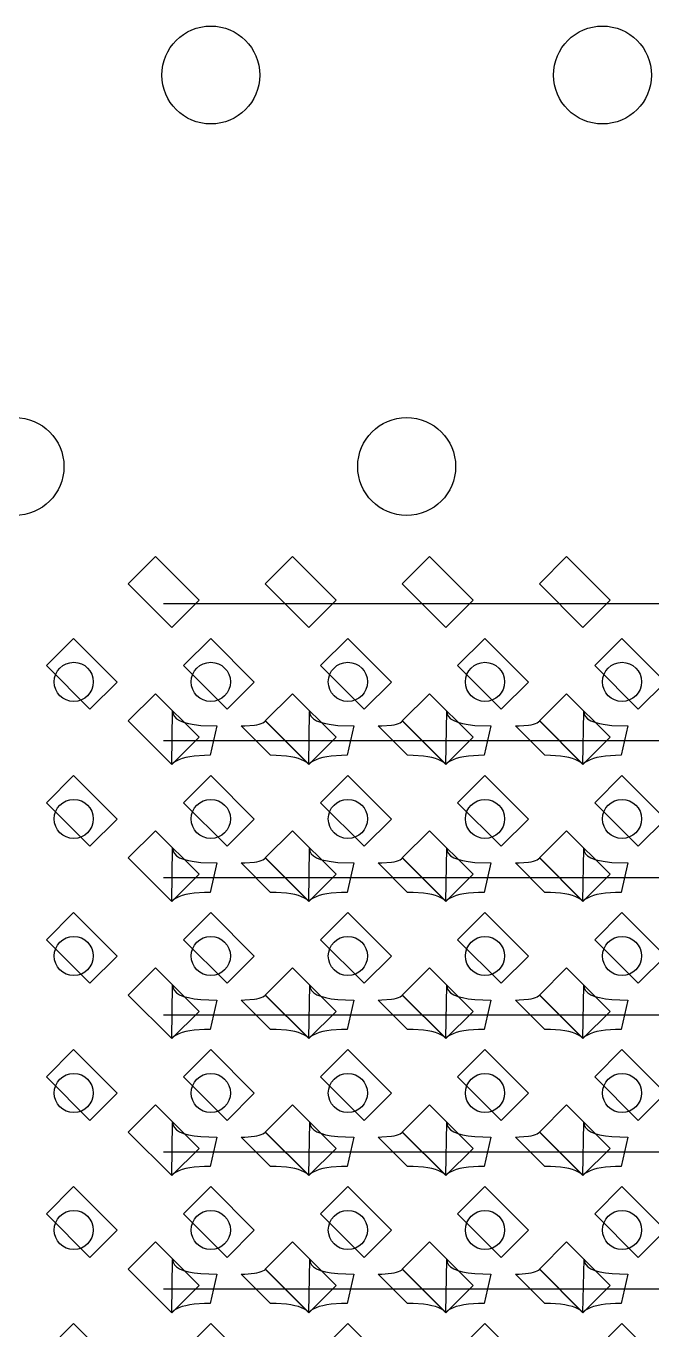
# Model space of a CAD drawing. Header units: inches. Extents: x 0.07 to 4.39, y 0.05 to 2.95.
# Drawn here: x 0.806 to 1.125, y 2.159 to 2.825 of the extents above; entities that cross this region are included whole.
import ezdxf

# ---------------------------------------------------------------- set-up
doc = ezdxf.new("R2010")
doc.units = ezdxf.units.IN
doc.header["$MEASUREMENT"] = 0
doc.layers.add('Top Layer', color=1, linetype='Continuous')

# ---------------------------------------------------------------- blocks, each defined once
blk = doc.blocks.new('0805_P_______________43')
at = {"layer": 'Top Layer'}
for p, q in [((-0.03937, 0.01575), (-0.01969, 0.01575)), ((-0.03937, -0.01575), (-0.03937, 0.01575)), ((-0.01969, 0.01575), (-0.01969, -0.01575)), ((0.01969, 0.01575), (0.03937, 0.01575)), ((0.01969, -0.01575), (0.01969, 0.01575)), ((0.03937, 0.01575), (0.03937, -0.01575)), ((-0.01969, -0.01575), (-0.03937, -0.01575)), ((0.03937, -0.01575), (0.01969, -0.01575))]:
    blk.add_line(p, q, dxfattribs=at)
blk = doc.blocks.new('0805_P_______________44')
at = {"layer": 'Top Layer'}
for p, q in [((-0.03937, 0.01575), (-0.01969, 0.01575)), ((-0.03937, -0.01575), (-0.03937, 0.01575)), ((-0.01969, 0.01575), (-0.01969, -0.01575)), ((0.01969, 0.01575), (0.03937, 0.01575)), ((0.01969, -0.01575), (0.01969, 0.01575)), ((0.03937, 0.01575), (0.03937, -0.01575)), ((-0.01969, -0.01575), (-0.03937, -0.01575)), ((0.03937, -0.01575), (0.01969, -0.01575))]:
    blk.add_line(p, q, dxfattribs=at)
blk = doc.blocks.new('0805_P_______________45')
at = {"layer": 'Top Layer'}
for p, q in [((-0.03937, 0.01575), (-0.01969, 0.01575)), ((-0.03937, -0.01575), (-0.03937, 0.01575)), ((-0.01969, 0.01575), (-0.01969, -0.01575)), ((0.01969, 0.01575), (0.03937, 0.01575)), ((0.01969, -0.01575), (0.01969, 0.01575)), ((0.03937, 0.01575), (0.03937, -0.01575)), ((-0.01969, -0.01575), (-0.03937, -0.01575)), ((0.03937, -0.01575), (0.01969, -0.01575))]:
    blk.add_line(p, q, dxfattribs=at)
blk = doc.blocks.new('0805_P_______________46')
at = {"layer": 'Top Layer'}
for p, q in [((-0.03937, 0.01575), (-0.01969, 0.01575)), ((-0.03937, -0.01575), (-0.03937, 0.01575)), ((-0.01969, 0.01575), (-0.01969, -0.01575)), ((0.01969, 0.01575), (0.03937, 0.01575)), ((0.01969, -0.01575), (0.01969, 0.01575)), ((0.03937, 0.01575), (0.03937, -0.01575)), ((-0.01969, -0.01575), (-0.03937, -0.01575)), ((0.03937, -0.01575), (0.01969, -0.01575))]:
    blk.add_line(p, q, dxfattribs=at)
blk = doc.blocks.new('0805_P_______________47')
at = {"layer": 'Top Layer'}
for p, q in [((-0.03937, 0.01575), (-0.01969, 0.01575)), ((-0.03937, -0.01575), (-0.03937, 0.01575)), ((-0.01969, 0.01575), (-0.01969, -0.01575)), ((0.01969, 0.01575), (0.03937, 0.01575)), ((0.01969, -0.01575), (0.01969, 0.01575)), ((0.03937, 0.01575), (0.03937, -0.01575)), ((-0.01969, -0.01575), (-0.03937, -0.01575)), ((0.03937, -0.01575), (0.01969, -0.01575))]:
    blk.add_line(p, q, dxfattribs=at)
blk = doc.blocks.new('0805_P_______________83')
at = {"layer": 'Top Layer'}
for p, q in [((-0.03937, 0.01575), (-0.01969, 0.01575)), ((-0.03937, -0.01575), (-0.03937, 0.01575)), ((-0.01969, 0.01575), (-0.01969, -0.01575)), ((0.01969, 0.01575), (0.03937, 0.01575)), ((0.01969, -0.01575), (0.01969, 0.01575)), ((0.03937, 0.01575), (0.03937, -0.01575)), ((-0.01969, -0.01575), (-0.03937, -0.01575)), ((0.03937, -0.01575), (0.01969, -0.01575))]:
    blk.add_line(p, q, dxfattribs=at)
blk = doc.blocks.new('0805_P_______________84')
at = {"layer": 'Top Layer'}
for p, q in [((-0.03937, 0.01575), (-0.01969, 0.01575)), ((-0.03937, -0.01575), (-0.03937, 0.01575)), ((-0.01969, 0.01575), (-0.01969, -0.01575)), ((0.01969, 0.01575), (0.03937, 0.01575)), ((0.01969, -0.01575), (0.01969, 0.01575)), ((0.03937, 0.01575), (0.03937, -0.01575)), ((-0.01969, -0.01575), (-0.03937, -0.01575)), ((0.03937, -0.01575), (0.01969, -0.01575))]:
    blk.add_line(p, q, dxfattribs=at)
blk = doc.blocks.new('0805_P_______________85')
at = {"layer": 'Top Layer'}
for p, q in [((-0.03937, 0.01575), (-0.01969, 0.01575)), ((-0.03937, -0.01575), (-0.03937, 0.01575)), ((-0.01969, 0.01575), (-0.01969, -0.01575)), ((0.01969, 0.01575), (0.03937, 0.01575)), ((0.01969, -0.01575), (0.01969, 0.01575)), ((0.03937, 0.01575), (0.03937, -0.01575)), ((-0.01969, -0.01575), (-0.03937, -0.01575)), ((0.03937, -0.01575), (0.01969, -0.01575))]:
    blk.add_line(p, q, dxfattribs=at)
blk = doc.blocks.new('0805_P_______________86')
at = {"layer": 'Top Layer'}
for p, q in [((-0.03937, 0.01575), (-0.01969, 0.01575)), ((-0.03937, -0.01575), (-0.03937, 0.01575)), ((-0.01969, 0.01575), (-0.01969, -0.01575)), ((0.01969, 0.01575), (0.03937, 0.01575)), ((0.01969, -0.01575), (0.01969, 0.01575)), ((0.03937, 0.01575), (0.03937, -0.01575)), ((-0.01969, -0.01575), (-0.03937, -0.01575)), ((0.03937, -0.01575), (0.01969, -0.01575))]:
    blk.add_line(p, q, dxfattribs=at)
blk = doc.blocks.new('0805_P_______________87')
at = {"layer": 'Top Layer'}
for p, q in [((-0.03937, 0.01575), (-0.01969, 0.01575)), ((-0.03937, -0.01575), (-0.03937, 0.01575)), ((-0.01969, 0.01575), (-0.01969, -0.01575)), ((0.01969, 0.01575), (0.03937, 0.01575)), ((0.01969, -0.01575), (0.01969, 0.01575)), ((0.03937, 0.01575), (0.03937, -0.01575)), ((-0.01969, -0.01575), (-0.03937, -0.01575)), ((0.03937, -0.01575), (0.01969, -0.01575))]:
    blk.add_line(p, q, dxfattribs=at)
blk = doc.blocks.new('0805_P_______________123')
at = {"layer": 'Top Layer'}
for p, q in [((-0.03937, 0.01575), (-0.01969, 0.01575)), ((-0.03937, -0.01575), (-0.03937, 0.01575)), ((-0.01969, 0.01575), (-0.01969, -0.01575)), ((0.01969, 0.01575), (0.03937, 0.01575)), ((0.01969, -0.01575), (0.01969, 0.01575)), ((0.03937, 0.01575), (0.03937, -0.01575)), ((-0.01969, -0.01575), (-0.03937, -0.01575)), ((0.03937, -0.01575), (0.01969, -0.01575))]:
    blk.add_line(p, q, dxfattribs=at)
blk = doc.blocks.new('0805_P_______________124')
at = {"layer": 'Top Layer'}
for p, q in [((-0.03937, 0.01575), (-0.01969, 0.01575)), ((-0.03937, -0.01575), (-0.03937, 0.01575)), ((-0.01969, 0.01575), (-0.01969, -0.01575)), ((0.01969, 0.01575), (0.03937, 0.01575)), ((0.01969, -0.01575), (0.01969, 0.01575)), ((0.03937, 0.01575), (0.03937, -0.01575)), ((-0.01969, -0.01575), (-0.03937, -0.01575)), ((0.03937, -0.01575), (0.01969, -0.01575))]:
    blk.add_line(p, q, dxfattribs=at)
blk = doc.blocks.new('0805_P_______________125')
at = {"layer": 'Top Layer'}
for p, q in [((-0.03937, 0.01575), (-0.01969, 0.01575)), ((-0.03937, -0.01575), (-0.03937, 0.01575)), ((-0.01969, 0.01575), (-0.01969, -0.01575)), ((0.01969, 0.01575), (0.03937, 0.01575)), ((0.01969, -0.01575), (0.01969, 0.01575)), ((0.03937, 0.01575), (0.03937, -0.01575)), ((-0.01969, -0.01575), (-0.03937, -0.01575)), ((0.03937, -0.01575), (0.01969, -0.01575))]:
    blk.add_line(p, q, dxfattribs=at)
blk = doc.blocks.new('0805_P_______________126')
at = {"layer": 'Top Layer'}
for p, q in [((-0.03937, 0.01575), (-0.01969, 0.01575)), ((-0.03937, -0.01575), (-0.03937, 0.01575)), ((-0.01969, 0.01575), (-0.01969, -0.01575)), ((0.01969, 0.01575), (0.03937, 0.01575)), ((0.01969, -0.01575), (0.01969, 0.01575)), ((0.03937, 0.01575), (0.03937, -0.01575)), ((-0.01969, -0.01575), (-0.03937, -0.01575)), ((0.03937, -0.01575), (0.01969, -0.01575))]:
    blk.add_line(p, q, dxfattribs=at)
blk = doc.blocks.new('0805_P_______________127')
at = {"layer": 'Top Layer'}
for p, q in [((-0.03937, 0.01575), (-0.01969, 0.01575)), ((-0.03937, -0.01575), (-0.03937, 0.01575)), ((-0.01969, 0.01575), (-0.01969, -0.01575)), ((0.01969, 0.01575), (0.03937, 0.01575)), ((0.01969, -0.01575), (0.01969, 0.01575)), ((0.03937, 0.01575), (0.03937, -0.01575)), ((-0.01969, -0.01575), (-0.03937, -0.01575)), ((0.03937, -0.01575), (0.01969, -0.01575))]:
    blk.add_line(p, q, dxfattribs=at)
blk = doc.blocks.new('0805_P_______________163')
at = {"layer": 'Top Layer'}
for p, q in [((-0.03937, 0.01575), (-0.01969, 0.01575)), ((-0.03937, -0.01575), (-0.03937, 0.01575)), ((-0.01969, 0.01575), (-0.01969, -0.01575)), ((0.01969, 0.01575), (0.03937, 0.01575)), ((0.01969, -0.01575), (0.01969, 0.01575)), ((0.03937, 0.01575), (0.03937, -0.01575)), ((-0.01969, -0.01575), (-0.03937, -0.01575)), ((0.03937, -0.01575), (0.01969, -0.01575))]:
    blk.add_line(p, q, dxfattribs=at)
blk = doc.blocks.new('0805_P_______________164')
at = {"layer": 'Top Layer'}
for p, q in [((-0.03937, 0.01575), (-0.01969, 0.01575)), ((-0.03937, -0.01575), (-0.03937, 0.01575)), ((-0.01969, 0.01575), (-0.01969, -0.01575)), ((0.01969, 0.01575), (0.03937, 0.01575)), ((0.01969, -0.01575), (0.01969, 0.01575)), ((0.03937, 0.01575), (0.03937, -0.01575)), ((-0.01969, -0.01575), (-0.03937, -0.01575)), ((0.03937, -0.01575), (0.01969, -0.01575))]:
    blk.add_line(p, q, dxfattribs=at)
blk = doc.blocks.new('0805_P_______________165')
at = {"layer": 'Top Layer'}
for p, q in [((-0.03937, 0.01575), (-0.01969, 0.01575)), ((-0.03937, -0.01575), (-0.03937, 0.01575)), ((-0.01969, 0.01575), (-0.01969, -0.01575)), ((0.01969, 0.01575), (0.03937, 0.01575)), ((0.01969, -0.01575), (0.01969, 0.01575)), ((0.03937, 0.01575), (0.03937, -0.01575)), ((-0.01969, -0.01575), (-0.03937, -0.01575)), ((0.03937, -0.01575), (0.01969, -0.01575))]:
    blk.add_line(p, q, dxfattribs=at)
blk = doc.blocks.new('0805_P_______________166')
at = {"layer": 'Top Layer'}
for p, q in [((-0.03937, 0.01575), (-0.01969, 0.01575)), ((-0.03937, -0.01575), (-0.03937, 0.01575)), ((-0.01969, 0.01575), (-0.01969, -0.01575)), ((0.01969, 0.01575), (0.03937, 0.01575)), ((0.01969, -0.01575), (0.01969, 0.01575)), ((0.03937, 0.01575), (0.03937, -0.01575)), ((-0.01969, -0.01575), (-0.03937, -0.01575)), ((0.03937, -0.01575), (0.01969, -0.01575))]:
    blk.add_line(p, q, dxfattribs=at)
blk = doc.blocks.new('0805_P_______________167')
at = {"layer": 'Top Layer'}
for p, q in [((-0.03937, 0.01575), (-0.01969, 0.01575)), ((-0.03937, -0.01575), (-0.03937, 0.01575)), ((-0.01969, 0.01575), (-0.01969, -0.01575)), ((0.01969, 0.01575), (0.03937, 0.01575)), ((0.01969, -0.01575), (0.01969, 0.01575)), ((0.03937, 0.01575), (0.03937, -0.01575)), ((-0.01969, -0.01575), (-0.03937, -0.01575)), ((0.03937, -0.01575), (0.01969, -0.01575))]:
    blk.add_line(p, q, dxfattribs=at)
blk = doc.blocks.new('0805_P_______________203')
at = {"layer": 'Top Layer'}
for p, q in [((-0.03937, 0.01575), (-0.01969, 0.01575)), ((-0.03937, -0.01575), (-0.03937, 0.01575)), ((-0.01969, 0.01575), (-0.01969, -0.01575)), ((0.01969, 0.01575), (0.03937, 0.01575)), ((0.01969, -0.01575), (0.01969, 0.01575)), ((0.03937, 0.01575), (0.03937, -0.01575)), ((-0.01969, -0.01575), (-0.03937, -0.01575)), ((0.03937, -0.01575), (0.01969, -0.01575))]:
    blk.add_line(p, q, dxfattribs=at)
blk = doc.blocks.new('0805_P_______________204')
at = {"layer": 'Top Layer'}
for p, q in [((-0.03937, 0.01575), (-0.01969, 0.01575)), ((-0.03937, -0.01575), (-0.03937, 0.01575)), ((-0.01969, 0.01575), (-0.01969, -0.01575)), ((0.01969, 0.01575), (0.03937, 0.01575)), ((0.01969, -0.01575), (0.01969, 0.01575)), ((0.03937, 0.01575), (0.03937, -0.01575)), ((-0.01969, -0.01575), (-0.03937, -0.01575)), ((0.03937, -0.01575), (0.01969, -0.01575))]:
    blk.add_line(p, q, dxfattribs=at)
blk = doc.blocks.new('0805_P_______________205')
at = {"layer": 'Top Layer'}
for p, q in [((-0.03937, 0.01575), (-0.01969, 0.01575)), ((-0.03937, -0.01575), (-0.03937, 0.01575)), ((-0.01969, 0.01575), (-0.01969, -0.01575)), ((0.01969, 0.01575), (0.03937, 0.01575)), ((0.01969, -0.01575), (0.01969, 0.01575)), ((0.03937, 0.01575), (0.03937, -0.01575)), ((-0.01969, -0.01575), (-0.03937, -0.01575)), ((0.03937, -0.01575), (0.01969, -0.01575))]:
    blk.add_line(p, q, dxfattribs=at)
blk = doc.blocks.new('0805_P_______________206')
at = {"layer": 'Top Layer'}
for p, q in [((-0.03937, 0.01575), (-0.01969, 0.01575)), ((-0.03937, -0.01575), (-0.03937, 0.01575)), ((-0.01969, 0.01575), (-0.01969, -0.01575)), ((0.01969, 0.01575), (0.03937, 0.01575)), ((0.01969, -0.01575), (0.01969, 0.01575)), ((0.03937, 0.01575), (0.03937, -0.01575)), ((-0.01969, -0.01575), (-0.03937, -0.01575)), ((0.03937, -0.01575), (0.01969, -0.01575))]:
    blk.add_line(p, q, dxfattribs=at)
blk = doc.blocks.new('0805_P_______________207')
at = {"layer": 'Top Layer'}
for p, q in [((-0.03937, 0.01575), (-0.01969, 0.01575)), ((-0.03937, -0.01575), (-0.03937, 0.01575)), ((-0.01969, 0.01575), (-0.01969, -0.01575)), ((0.01969, 0.01575), (0.03937, 0.01575)), ((0.01969, -0.01575), (0.01969, 0.01575)), ((0.03937, 0.01575), (0.03937, -0.01575)), ((-0.01969, -0.01575), (-0.03937, -0.01575)), ((0.03937, -0.01575), (0.01969, -0.01575))]:
    blk.add_line(p, q, dxfattribs=at)
blk = doc.blocks.new('0805_P_______________243')
at = {"layer": 'Top Layer'}
for p, q in [((-0.03937, 0.01575), (-0.01969, 0.01575)), ((-0.03937, -0.01575), (-0.03937, 0.01575)), ((-0.01969, 0.01575), (-0.01969, -0.01575)), ((0.01969, 0.01575), (0.03937, 0.01575)), ((0.01969, -0.01575), (0.01969, 0.01575)), ((0.03937, 0.01575), (0.03937, -0.01575)), ((-0.01969, -0.01575), (-0.03937, -0.01575)), ((0.03937, -0.01575), (0.01969, -0.01575))]:
    blk.add_line(p, q, dxfattribs=at)
blk = doc.blocks.new('0805_P_______________244')
at = {"layer": 'Top Layer'}
for p, q in [((-0.03937, 0.01575), (-0.01969, 0.01575)), ((-0.03937, -0.01575), (-0.03937, 0.01575)), ((-0.01969, 0.01575), (-0.01969, -0.01575)), ((0.01969, 0.01575), (0.03937, 0.01575)), ((0.01969, -0.01575), (0.01969, 0.01575)), ((0.03937, 0.01575), (0.03937, -0.01575)), ((-0.01969, -0.01575), (-0.03937, -0.01575)), ((0.03937, -0.01575), (0.01969, -0.01575))]:
    blk.add_line(p, q, dxfattribs=at)
blk = doc.blocks.new('0805_P_______________245')
at = {"layer": 'Top Layer'}
for p, q in [((-0.03937, 0.01575), (-0.01969, 0.01575)), ((-0.03937, -0.01575), (-0.03937, 0.01575)), ((-0.01969, 0.01575), (-0.01969, -0.01575)), ((0.01969, 0.01575), (0.03937, 0.01575)), ((0.01969, -0.01575), (0.01969, 0.01575)), ((0.03937, 0.01575), (0.03937, -0.01575)), ((-0.01969, -0.01575), (-0.03937, -0.01575)), ((0.03937, -0.01575), (0.01969, -0.01575))]:
    blk.add_line(p, q, dxfattribs=at)
blk = doc.blocks.new('0805_P_______________246')
at = {"layer": 'Top Layer'}
for p, q in [((-0.03937, 0.01575), (-0.01969, 0.01575)), ((-0.03937, -0.01575), (-0.03937, 0.01575)), ((-0.01969, 0.01575), (-0.01969, -0.01575)), ((0.01969, 0.01575), (0.03937, 0.01575)), ((0.01969, -0.01575), (0.01969, 0.01575)), ((0.03937, 0.01575), (0.03937, -0.01575)), ((-0.01969, -0.01575), (-0.03937, -0.01575)), ((0.03937, -0.01575), (0.01969, -0.01575))]:
    blk.add_line(p, q, dxfattribs=at)
blk = doc.blocks.new('0805_P_______________247')
at = {"layer": 'Top Layer'}
for p, q in [((-0.03937, 0.01575), (-0.01969, 0.01575)), ((-0.03937, -0.01575), (-0.03937, 0.01575)), ((-0.01969, 0.01575), (-0.01969, -0.01575)), ((0.01969, 0.01575), (0.03937, 0.01575)), ((0.01969, -0.01575), (0.01969, 0.01575)), ((0.03937, 0.01575), (0.03937, -0.01575)), ((-0.01969, -0.01575), (-0.03937, -0.01575)), ((0.03937, -0.01575), (0.01969, -0.01575))]:
    blk.add_line(p, q, dxfattribs=at)

msp = doc.modelspace()

# ---------------------------------------------------------------- linework, layer by layer
at = {"layer": 'Top Layer'}
for p, q in [((0.87588, 2.53), (0.94588, 2.53)), ((0.94588, 2.53), (1.01588, 2.53)), ((1.01588, 2.53), (1.08588, 2.53)), ((1.08588, 2.53), (1.15588, 2.53)), ((0.88005, 2.44795), (0.88051, 2.475)), ((0.88051, 2.475), (0.88071, 2.47357)), ((0.88071, 2.47357), (0.88137, 2.4723)), ((0.88137, 2.4723), (0.88248, 2.47117)), ((0.88248, 2.47117), (0.88405, 2.4702)), ((0.95005, 2.44795), (0.95042, 2.47491)), ((0.95042, 2.47491), (0.95063, 2.47351)), ((0.95063, 2.47351), (0.95129, 2.47224)), ((0.95129, 2.47224), (0.95241, 2.47113)), ((0.95241, 2.47113), (0.95399, 2.47017)), ((1.02005, 2.44795), (1.02051, 2.475)), ((1.02051, 2.475), (1.02071, 2.47357)), ((1.02071, 2.47357), (1.02137, 2.4723)), ((1.02137, 2.4723), (1.02248, 2.47117)), ((1.02248, 2.47117), (1.02405, 2.4702)), ((1.09005, 2.44795), (1.09042, 2.47491)), ((1.09042, 2.47491), (1.09063, 2.47351)), ((1.09063, 2.47351), (1.09129, 2.47225)), ((1.09129, 2.47225), (1.09241, 2.47113)), ((1.09241, 2.47113), (1.09399, 2.47017)), ((0.88405, 2.4702), (0.88607, 2.46937)), ((0.88607, 2.46937), (0.88855, 2.4687)), ((0.88855, 2.4687), (0.89148, 2.46817)), ((0.89148, 2.46817), (0.89487, 2.4678)), ((0.89487, 2.4678), (0.90301, 2.4675)), ((0.90301, 2.4675), (0.8996, 2.4525)), ((0.91551, 2.4675), (0.91741, 2.46752)), ((0.93051, 2.4525), (0.91551, 2.4675)), ((0.91741, 2.46752), (0.92225, 2.46791)), ((0.92225, 2.46791), (0.92356, 2.46814)), ((0.92356, 2.46814), (0.92474, 2.46842)), ((0.92474, 2.46842), (0.92576, 2.46875)), ((0.92576, 2.46875), (0.92664, 2.46913)), ((0.92664, 2.46913), (0.92737, 2.46957)), ((0.92737, 2.46957), (0.92795, 2.47005)), ((0.92795, 2.47005), (0.95005, 2.44795)), ((0.95399, 2.47017), (0.95602, 2.46935)), ((0.95602, 2.46935), (0.95851, 2.46869)), ((0.95851, 2.46869), (0.96145, 2.46817)), ((0.96145, 2.46817), (0.96485, 2.4678)), ((0.96485, 2.4678), (0.97301, 2.4675)), ((0.97301, 2.4675), (0.9696, 2.4525)), ((0.98551, 2.4675), (0.98741, 2.46752)), ((1.00051, 2.4525), (0.98551, 2.4675)), ((0.98741, 2.46752), (0.99225, 2.46791)), ((0.99225, 2.46791), (0.99356, 2.46814)), ((0.99356, 2.46814), (0.99474, 2.46842)), ((0.99474, 2.46842), (0.99576, 2.46875)), ((0.99576, 2.46875), (0.99664, 2.46913)), ((0.99664, 2.46913), (0.99737, 2.46957)), ((0.99737, 2.46957), (0.99795, 2.47005)), ((0.99795, 2.47005), (1.02005, 2.44795)), ((1.02405, 2.4702), (1.02607, 2.46937)), ((1.02607, 2.46937), (1.02855, 2.4687)), ((1.02855, 2.4687), (1.03148, 2.46817)), ((1.03148, 2.46817), (1.03487, 2.4678)), ((1.03487, 2.4678), (1.04301, 2.4675)), ((1.04301, 2.4675), (1.0396, 2.4525)), ((1.05551, 2.4675), (1.05741, 2.46752)), ((1.07051, 2.4525), (1.05551, 2.4675)), ((1.05741, 2.46752), (1.06225, 2.46791)), ((1.06225, 2.46791), (1.06356, 2.46814)), ((1.06356, 2.46814), (1.06474, 2.46842)), ((1.06474, 2.46842), (1.06576, 2.46875)), ((1.06576, 2.46875), (1.06664, 2.46913)), ((1.06664, 2.46913), (1.06737, 2.46957)), ((1.06737, 2.46957), (1.06795, 2.47005)), ((1.06795, 2.47005), (1.09005, 2.44795)), ((1.09399, 2.47017), (1.09602, 2.46935)), ((1.09602, 2.46935), (1.09851, 2.46869)), ((1.09851, 2.46869), (1.10145, 2.46817)), ((1.10145, 2.46817), (1.10485, 2.4678)), ((1.10485, 2.4678), (1.11301, 2.4675)), ((1.11301, 2.4675), (1.1096, 2.4525)), ((0.87588, 2.46), (0.87588, 2.46)), ((0.87588, 2.46), (0.94588, 2.46)), ((0.94588, 2.46), (1.01588, 2.46)), ((1.01588, 2.46), (1.08588, 2.46)), ((1.08588, 2.46), (1.15588, 2.46)), ((0.88721, 2.45136), (0.88536, 2.45086)), ((0.88927, 2.45177), (0.88721, 2.45136)), ((0.89154, 2.45209), (0.88927, 2.45177)), ((0.8967, 2.45245), (0.89154, 2.45209)), ((0.8996, 2.4525), (0.8967, 2.45245)), ((0.93341, 2.45245), (0.93051, 2.4525)), ((0.93857, 2.45209), (0.93341, 2.45245)), ((0.94084, 2.45177), (0.93857, 2.45209)), ((0.9429, 2.45136), (0.94084, 2.45177)), ((0.94475, 2.45086), (0.9429, 2.45136)), ((0.95721, 2.45136), (0.95536, 2.45086)), ((0.95927, 2.45177), (0.95721, 2.45136)), ((0.96154, 2.45209), (0.95927, 2.45177)), ((0.9667, 2.45245), (0.96154, 2.45209)), ((0.9696, 2.4525), (0.9667, 2.45245)), ((1.0034, 2.45245), (1.00051, 2.4525)), ((1.00857, 2.45209), (1.0034, 2.45245)), ((1.01084, 2.45177), (1.00857, 2.45209)), ((1.0129, 2.45136), (1.01084, 2.45177)), ((1.01475, 2.45086), (1.0129, 2.45136)), ((1.02721, 2.45136), (1.02536, 2.45086)), ((1.02927, 2.45177), (1.02721, 2.45136)), ((1.03154, 2.45209), (1.02927, 2.45177)), ((1.0367, 2.45245), (1.03154, 2.45209)), ((1.0396, 2.4525), (1.0367, 2.45245)), ((1.0734, 2.45245), (1.07051, 2.4525)), ((1.07857, 2.45209), (1.0734, 2.45245)), ((1.08084, 2.45177), (1.07857, 2.45209)), ((1.0829, 2.45136), (1.08084, 2.45177)), ((1.08475, 2.45086), (1.0829, 2.45136)), ((1.09721, 2.45136), (1.09536, 2.45086)), ((1.09927, 2.45177), (1.09721, 2.45136)), ((1.10154, 2.45209), (1.09927, 2.45177)), ((1.10671, 2.45245), (1.10154, 2.45209)), ((1.1096, 2.4525), (1.10671, 2.45245)), ((0.88107, 2.44882), (0.88005, 2.44795)), ((0.88229, 2.44959), (0.88107, 2.44882)), ((0.88372, 2.45027), (0.88229, 2.44959)), ((0.88536, 2.45086), (0.88372, 2.45027)), ((0.94639, 2.45027), (0.94475, 2.45086)), ((0.94782, 2.44959), (0.94639, 2.45027)), ((0.94904, 2.44882), (0.94782, 2.44959)), ((0.95005, 2.44795), (0.94904, 2.44882)), ((0.95107, 2.44882), (0.95005, 2.44795)), ((0.95229, 2.44959), (0.95107, 2.44882)), ((0.95372, 2.45027), (0.95229, 2.44959)), ((0.95536, 2.45086), (0.95372, 2.45027)), ((1.01639, 2.45027), (1.01475, 2.45086)), ((1.01782, 2.44959), (1.01639, 2.45027)), ((1.01904, 2.44882), (1.01782, 2.44959)), ((1.02005, 2.44795), (1.01904, 2.44882)), ((1.02107, 2.44882), (1.02005, 2.44795)), ((1.02229, 2.44959), (1.02107, 2.44882)), ((1.02372, 2.45027), (1.02229, 2.44959)), ((1.02536, 2.45086), (1.02372, 2.45027)), ((1.08639, 2.45027), (1.08475, 2.45086)), ((1.08782, 2.44959), (1.08639, 2.45027)), ((1.08904, 2.44882), (1.08782, 2.44959)), ((1.09005, 2.44795), (1.08904, 2.44882)), ((1.09107, 2.44882), (1.09005, 2.44795)), ((1.09229, 2.44959), (1.09107, 2.44882)), ((1.09372, 2.45027), (1.09229, 2.44959)), ((1.09536, 2.45086), (1.09372, 2.45027)), ((0.88005, 2.37795), (0.88051, 2.405)), ((0.88051, 2.405), (0.88071, 2.40357)), ((0.95005, 2.37795), (0.95042, 2.40491)), ((0.95042, 2.40491), (0.95063, 2.40351)), ((1.02005, 2.37795), (1.02051, 2.405)), ((1.02051, 2.405), (1.02071, 2.40357)), ((1.09005, 2.37795), (1.09042, 2.40491)), ((1.09042, 2.40491), (1.09063, 2.40351)), ((0.88071, 2.40357), (0.88137, 2.4023)), ((0.88137, 2.4023), (0.88248, 2.40117)), ((0.88248, 2.40117), (0.88405, 2.4002)), ((0.88405, 2.4002), (0.88607, 2.39937)), ((0.88607, 2.39937), (0.88855, 2.3987)), ((0.88855, 2.3987), (0.89148, 2.39817)), ((0.89148, 2.39817), (0.89487, 2.3978)), ((0.89487, 2.3978), (0.90301, 2.3975)), ((0.91741, 2.39752), (0.92225, 2.39791)), ((0.92225, 2.39791), (0.92356, 2.39814)), ((0.92356, 2.39814), (0.92474, 2.39842)), ((0.92474, 2.39842), (0.92576, 2.39875)), ((0.92576, 2.39875), (0.92664, 2.39913)), ((0.92664, 2.39913), (0.92737, 2.39957)), ((0.92737, 2.39957), (0.92795, 2.40006)), ((0.92795, 2.40006), (0.95005, 2.37795)), ((0.95063, 2.40351), (0.95129, 2.40224)), ((0.95129, 2.40224), (0.95241, 2.40113)), ((0.95241, 2.40113), (0.95399, 2.40017)), ((0.95399, 2.40017), (0.95602, 2.39935)), ((0.95602, 2.39935), (0.95851, 2.39869)), ((0.95851, 2.39869), (0.96145, 2.39817)), ((0.96145, 2.39817), (0.96485, 2.3978)), ((0.96485, 2.3978), (0.97301, 2.3975)), ((0.98741, 2.39752), (0.99225, 2.39791)), ((0.99225, 2.39791), (0.99356, 2.39814)), ((0.99356, 2.39814), (0.99474, 2.39842)), ((0.99474, 2.39842), (0.99576, 2.39875)), ((0.99576, 2.39875), (0.99664, 2.39913)), ((0.99664, 2.39913), (0.99737, 2.39957)), ((0.99737, 2.39957), (0.99795, 2.40006)), ((0.99795, 2.40006), (1.02005, 2.37795)), ((1.02071, 2.40357), (1.02137, 2.4023)), ((1.02137, 2.4023), (1.02248, 2.40117)), ((1.02248, 2.40117), (1.02405, 2.4002)), ((1.02405, 2.4002), (1.02607, 2.39937)), ((1.02607, 2.39937), (1.02855, 2.3987)), ((1.02855, 2.3987), (1.03148, 2.39817)), ((1.03148, 2.39817), (1.03487, 2.3978)), ((1.03487, 2.3978), (1.04301, 2.3975)), ((1.05741, 2.39752), (1.06225, 2.39791)), ((1.06225, 2.39791), (1.06356, 2.39814)), ((1.06356, 2.39814), (1.06474, 2.39842)), ((1.06474, 2.39842), (1.06576, 2.39875)), ((1.06576, 2.39875), (1.06664, 2.39913)), ((1.06664, 2.39913), (1.06737, 2.39957)), ((1.06737, 2.39957), (1.06795, 2.40006)), ((1.06795, 2.40006), (1.09005, 2.37795)), ((1.09063, 2.40351), (1.09129, 2.40225)), ((1.09129, 2.40225), (1.09241, 2.40113)), ((1.09241, 2.40113), (1.09399, 2.40017)), ((1.09399, 2.40017), (1.09602, 2.39935)), ((1.09602, 2.39935), (1.09851, 2.39869)), ((1.09851, 2.39869), (1.10145, 2.39817)), ((1.10145, 2.39817), (1.10485, 2.3978)), ((1.10485, 2.3978), (1.11301, 2.3975)), ((0.90301, 2.3975), (0.8996, 2.3825)), ((0.91551, 2.3975), (0.91741, 2.39752)), ((0.93051, 2.3825), (0.91551, 2.3975)), ((0.97301, 2.3975), (0.9696, 2.3825)), ((0.98551, 2.3975), (0.98741, 2.39752)), ((1.00051, 2.3825), (0.98551, 2.3975)), ((1.04301, 2.3975), (1.0396, 2.3825)), ((1.05551, 2.3975), (1.05741, 2.39752)), ((1.07051, 2.3825), (1.05551, 2.3975)), ((1.11301, 2.3975), (1.1096, 2.3825)), ((0.87588, 2.39), (0.94588, 2.39)), ((0.87588, 2.39), (0.87588, 2.39)), ((0.94588, 2.39), (1.01588, 2.39)), ((1.01588, 2.39), (1.08588, 2.39)), ((1.08588, 2.39), (1.15588, 2.39)), ((0.88107, 2.37882), (0.88005, 2.37795)), ((0.88229, 2.37959), (0.88107, 2.37882)), ((0.88372, 2.38027), (0.88229, 2.37959)), ((0.88536, 2.38086), (0.88372, 2.38027)), ((0.88721, 2.38136), (0.88536, 2.38086)), ((0.88927, 2.38177), (0.88721, 2.38136)), ((0.89154, 2.38209), (0.88927, 2.38177)), ((0.8967, 2.38245), (0.89154, 2.38209)), ((0.8996, 2.3825), (0.8967, 2.38245)), ((0.93341, 2.38245), (0.93051, 2.3825)), ((0.93857, 2.38209), (0.93341, 2.38245)), ((0.94084, 2.38177), (0.93857, 2.38209)), ((0.9429, 2.38136), (0.94084, 2.38177)), ((0.94475, 2.38086), (0.9429, 2.38136)), ((0.94639, 2.38027), (0.94475, 2.38086)), ((0.94782, 2.37959), (0.94639, 2.38027)), ((0.94904, 2.37882), (0.94782, 2.37959)), ((0.95005, 2.37795), (0.94904, 2.37882)), ((0.95107, 2.37882), (0.95005, 2.37795)), ((0.95229, 2.37959), (0.95107, 2.37882)), ((0.95372, 2.38027), (0.95229, 2.37959)), ((0.95536, 2.38086), (0.95372, 2.38027)), ((0.95721, 2.38136), (0.95536, 2.38086)), ((0.95927, 2.38177), (0.95721, 2.38136)), ((0.96154, 2.38209), (0.95927, 2.38177)), ((0.9667, 2.38245), (0.96154, 2.38209)), ((0.9696, 2.3825), (0.9667, 2.38245)), ((1.0034, 2.38245), (1.00051, 2.3825)), ((1.00857, 2.38209), (1.0034, 2.38245)), ((1.01084, 2.38177), (1.00857, 2.38209)), ((1.0129, 2.38136), (1.01084, 2.38177)), ((1.01475, 2.38086), (1.0129, 2.38136)), ((1.01639, 2.38027), (1.01475, 2.38086)), ((1.01782, 2.37959), (1.01639, 2.38027)), ((1.01904, 2.37882), (1.01782, 2.37959)), ((1.02005, 2.37795), (1.01904, 2.37882)), ((1.02107, 2.37882), (1.02005, 2.37795)), ((1.02229, 2.37959), (1.02107, 2.37882)), ((1.02372, 2.38027), (1.02229, 2.37959)), ((1.02536, 2.38086), (1.02372, 2.38027)), ((1.02721, 2.38136), (1.02536, 2.38086)), ((1.02927, 2.38177), (1.02721, 2.38136)), ((1.03154, 2.38209), (1.02927, 2.38177)), ((1.0367, 2.38245), (1.03154, 2.38209)), ((1.0396, 2.3825), (1.0367, 2.38245)), ((1.0734, 2.38245), (1.07051, 2.3825)), ((1.07857, 2.38209), (1.0734, 2.38245)), ((1.08084, 2.38177), (1.07857, 2.38209)), ((1.0829, 2.38136), (1.08084, 2.38177)), ((1.08475, 2.38086), (1.0829, 2.38136)), ((1.08639, 2.38027), (1.08475, 2.38086)), ((1.08782, 2.37959), (1.08639, 2.38027)), ((1.08904, 2.37882), (1.08782, 2.37959)), ((1.09005, 2.37795), (1.08904, 2.37882)), ((1.09107, 2.37882), (1.09005, 2.37795)), ((1.09229, 2.37959), (1.09107, 2.37882)), ((1.09372, 2.38027), (1.09229, 2.37959)), ((1.09536, 2.38086), (1.09372, 2.38027)), ((1.09721, 2.38136), (1.09536, 2.38086)), ((1.09927, 2.38177), (1.09721, 2.38136)), ((1.10154, 2.38209), (1.09927, 2.38177)), ((1.10671, 2.38245), (1.10154, 2.38209)), ((1.1096, 2.3825), (1.10671, 2.38245)), ((0.88005, 2.30795), (0.88051, 2.335)), ((0.88051, 2.335), (0.88071, 2.33357)), ((0.88071, 2.33357), (0.88137, 2.3323)), ((0.88137, 2.3323), (0.88248, 2.33117)), ((0.88248, 2.33117), (0.88405, 2.3302)), ((0.95005, 2.30795), (0.95059, 2.33508)), ((0.95059, 2.33508), (0.95079, 2.33364)), ((0.95079, 2.33364), (0.95144, 2.33235)), ((0.95144, 2.33235), (0.95255, 2.33122)), ((0.95255, 2.33122), (0.95411, 2.33023)), ((1.02005, 2.30795), (1.02051, 2.335)), ((1.02051, 2.335), (1.02071, 2.33357)), ((1.02071, 2.33357), (1.02137, 2.3323)), ((1.02137, 2.3323), (1.02248, 2.33117)), ((1.02248, 2.33117), (1.02405, 2.3302)), ((1.09005, 2.30795), (1.09051, 2.335)), ((1.09051, 2.335), (1.09071, 2.33357)), ((1.09071, 2.33357), (1.09137, 2.3323)), ((1.09137, 2.3323), (1.09248, 2.33117)), ((1.09248, 2.33117), (1.09405, 2.3302)), ((0.88405, 2.3302), (0.88607, 2.32937)), ((0.88607, 2.32937), (0.88855, 2.3287)), ((0.88855, 2.3287), (0.89148, 2.32817)), ((0.89148, 2.32817), (0.89487, 2.3278)), ((0.89487, 2.3278), (0.90301, 2.3275)), ((0.90301, 2.3275), (0.8996, 2.3125)), ((0.91551, 2.3275), (0.91741, 2.32753)), ((0.93051, 2.3125), (0.91551, 2.3275)), ((0.91741, 2.32753), (0.92225, 2.32791)), ((0.92225, 2.32791), (0.92356, 2.32814)), ((0.92356, 2.32814), (0.92474, 2.32842)), ((0.92474, 2.32842), (0.92576, 2.32875)), ((0.92576, 2.32875), (0.92664, 2.32913)), ((0.92664, 2.32913), (0.92737, 2.32957)), ((0.92737, 2.32957), (0.92795, 2.33006)), ((0.92795, 2.33006), (0.95005, 2.30795)), ((0.95411, 2.33023), (0.95612, 2.3294)), ((0.95612, 2.3294), (0.95859, 2.32871)), ((0.95859, 2.32871), (0.96151, 2.32818)), ((0.96151, 2.32818), (0.96489, 2.3278)), ((0.96489, 2.3278), (0.96872, 2.32758)), ((0.96872, 2.32758), (0.97301, 2.3275)), ((0.97301, 2.3275), (0.9696, 2.3125)), ((0.98551, 2.3275), (0.98741, 2.32753)), ((1.00051, 2.3125), (0.98551, 2.3275)), ((0.98741, 2.32753), (0.99225, 2.32791)), ((0.99225, 2.32791), (0.99356, 2.32814)), ((0.99356, 2.32814), (0.99474, 2.32842)), ((0.99474, 2.32842), (0.99576, 2.32875)), ((0.99576, 2.32875), (0.99664, 2.32913)), ((0.99664, 2.32913), (0.99737, 2.32957)), ((0.99737, 2.32957), (0.99795, 2.33006)), ((0.99795, 2.33006), (1.02005, 2.30795)), ((1.02405, 2.3302), (1.02607, 2.32937)), ((1.02607, 2.32937), (1.02855, 2.3287)), ((1.02855, 2.3287), (1.03148, 2.32817)), ((1.03148, 2.32817), (1.03487, 2.3278)), ((1.03487, 2.3278), (1.04301, 2.3275)), ((1.04301, 2.3275), (1.0396, 2.3125)), ((1.05551, 2.3275), (1.05741, 2.32753)), ((1.07051, 2.3125), (1.05551, 2.3275)), ((1.05741, 2.32753), (1.06225, 2.32791)), ((1.06225, 2.32791), (1.06356, 2.32814)), ((1.06356, 2.32814), (1.06474, 2.32842)), ((1.06474, 2.32842), (1.06576, 2.32875)), ((1.06576, 2.32875), (1.06664, 2.32913)), ((1.06664, 2.32913), (1.06737, 2.32957)), ((1.06737, 2.32957), (1.06795, 2.33006)), ((1.06795, 2.33006), (1.09005, 2.30795)), ((1.09405, 2.3302), (1.09607, 2.32937)), ((1.09607, 2.32937), (1.09855, 2.3287)), ((1.09855, 2.3287), (1.10148, 2.32817)), ((1.10148, 2.32817), (1.10487, 2.3278)), ((1.10487, 2.3278), (1.11301, 2.3275)), ((1.11301, 2.3275), (1.1096, 2.3125)), ((0.87588, 2.32), (0.94588, 2.32)), ((0.94588, 2.32), (1.01588, 2.32)), ((1.01588, 2.32), (1.08588, 2.32)), ((1.08588, 2.32), (1.15588, 2.32)), ((0.88721, 2.31136), (0.88536, 2.31086)), ((0.88927, 2.31177), (0.88721, 2.31136)), ((0.89154, 2.31209), (0.88927, 2.31177)), ((0.89671, 2.31245), (0.89154, 2.31209)), ((0.8996, 2.3125), (0.89671, 2.31245)), ((0.9334, 2.31245), (0.93051, 2.3125)), ((0.93857, 2.31209), (0.9334, 2.31245)), ((0.94084, 2.31177), (0.93857, 2.31209)), ((0.9429, 2.31136), (0.94084, 2.31177)), ((0.94475, 2.31086), (0.9429, 2.31136)), ((0.95721, 2.31136), (0.95536, 2.31086)), ((0.95927, 2.31177), (0.95721, 2.31136)), ((0.96154, 2.31209), (0.95927, 2.31177)), ((0.96671, 2.31245), (0.96154, 2.31209)), ((0.9696, 2.3125), (0.96671, 2.31245)), ((1.0034, 2.31245), (1.00051, 2.3125)), ((1.00857, 2.31209), (1.0034, 2.31245)), ((1.01084, 2.31177), (1.00857, 2.31209)), ((1.0129, 2.31136), (1.01084, 2.31177)), ((1.01475, 2.31086), (1.0129, 2.31136)), ((1.02721, 2.31136), (1.02536, 2.31086)), ((1.02927, 2.31177), (1.02721, 2.31136)), ((1.03154, 2.31209), (1.02927, 2.31177)), ((1.03671, 2.31245), (1.03154, 2.31209)), ((1.0396, 2.3125), (1.03671, 2.31245)), ((1.0734, 2.31245), (1.07051, 2.3125)), ((1.07857, 2.31209), (1.0734, 2.31245)), ((1.08084, 2.31177), (1.07857, 2.31209)), ((1.0829, 2.31136), (1.08084, 2.31177)), ((1.08475, 2.31086), (1.0829, 2.31136)), ((1.09721, 2.31136), (1.09536, 2.31086)), ((1.09927, 2.31177), (1.09721, 2.31136)), ((1.10154, 2.31209), (1.09927, 2.31177)), ((1.10671, 2.31245), (1.10154, 2.31209)), ((1.1096, 2.3125), (1.10671, 2.31245)), ((0.88107, 2.30882), (0.88005, 2.30795)), ((0.88229, 2.30959), (0.88107, 2.30882)), ((0.88372, 2.31027), (0.88229, 2.30959)), ((0.88536, 2.31086), (0.88372, 2.31027)), ((0.94639, 2.31027), (0.94475, 2.31086)), ((0.94782, 2.30959), (0.94639, 2.31027)), ((0.94904, 2.30882), (0.94782, 2.30959)), ((0.95005, 2.30795), (0.94904, 2.30882)), ((0.95107, 2.30882), (0.95005, 2.30795)), ((0.95229, 2.30959), (0.95107, 2.30882)), ((0.95372, 2.31027), (0.95229, 2.30959)), ((0.95536, 2.31086), (0.95372, 2.31027)), ((1.01639, 2.31027), (1.01475, 2.31086)), ((1.01782, 2.30959), (1.01639, 2.31027)), ((1.01904, 2.30882), (1.01782, 2.30959)), ((1.02005, 2.30795), (1.01904, 2.30882)), ((1.02107, 2.30882), (1.02005, 2.30795)), ((1.02229, 2.30959), (1.02107, 2.30882)), ((1.02372, 2.31027), (1.02229, 2.30959)), ((1.02536, 2.31086), (1.02372, 2.31027)), ((1.08639, 2.31027), (1.08475, 2.31086)), ((1.08782, 2.30959), (1.08639, 2.31027)), ((1.08904, 2.30882), (1.08782, 2.30959)), ((1.09005, 2.30795), (1.08904, 2.30882)), ((1.09107, 2.30882), (1.09005, 2.30795)), ((1.09229, 2.30959), (1.09107, 2.30882)), ((1.09372, 2.31027), (1.09229, 2.30959)), ((1.09536, 2.31086), (1.09372, 2.31027)), ((0.88005, 2.23795), (0.88051, 2.265)), ((0.88051, 2.265), (0.88071, 2.26357)), ((0.95005, 2.23795), (0.95059, 2.26508)), ((0.95059, 2.26508), (0.95079, 2.26364)), ((1.02005, 2.23795), (1.02051, 2.265)), ((1.02051, 2.265), (1.02071, 2.26357)), ((1.09005, 2.23795), (1.09051, 2.265)), ((1.09051, 2.265), (1.09071, 2.26357)), ((0.88071, 2.26357), (0.88137, 2.2623)), ((0.88137, 2.2623), (0.88248, 2.26117)), ((0.88248, 2.26117), (0.88405, 2.2602)), ((0.88405, 2.2602), (0.88607, 2.25937)), ((0.88607, 2.25937), (0.88855, 2.2587)), ((0.88855, 2.2587), (0.89148, 2.25817)), ((0.89148, 2.25817), (0.89487, 2.2578)), ((0.91741, 2.25752), (0.92225, 2.25791)), ((0.92225, 2.25791), (0.92356, 2.25814)), ((0.92356, 2.25814), (0.92474, 2.25842)), ((0.92474, 2.25842), (0.92576, 2.25875)), ((0.92576, 2.25875), (0.92664, 2.25914)), ((0.92664, 2.25914), (0.92737, 2.25957)), ((0.92737, 2.25957), (0.92795, 2.26005)), ((0.92795, 2.26005), (0.95005, 2.23795)), ((0.95079, 2.26364), (0.95144, 2.26235)), ((0.95144, 2.26235), (0.95255, 2.26122)), ((0.95255, 2.26122), (0.95411, 2.26023)), ((0.95411, 2.26023), (0.95612, 2.2594)), ((0.95612, 2.2594), (0.95859, 2.25871)), ((0.95859, 2.25871), (0.96151, 2.25818)), ((0.96151, 2.25818), (0.96489, 2.2578)), ((0.98741, 2.25753), (0.99225, 2.25791)), ((0.99225, 2.25791), (0.99356, 2.25814)), ((0.99356, 2.25814), (0.99474, 2.25842)), ((0.99474, 2.25842), (0.99576, 2.25875)), ((0.99576, 2.25875), (0.99664, 2.25914)), ((0.99664, 2.25914), (0.99737, 2.25957)), ((0.99737, 2.25957), (0.99795, 2.26005)), ((0.99795, 2.26005), (1.02005, 2.23795)), ((1.02071, 2.26357), (1.02137, 2.2623)), ((1.02137, 2.2623), (1.02248, 2.26117)), ((1.02248, 2.26117), (1.02405, 2.2602)), ((1.02405, 2.2602), (1.02607, 2.25937)), ((1.02607, 2.25937), (1.02855, 2.2587)), ((1.02855, 2.2587), (1.03148, 2.25817)), ((1.03148, 2.25817), (1.03487, 2.2578)), ((1.05741, 2.25753), (1.06225, 2.25791)), ((1.06225, 2.25791), (1.06356, 2.25814)), ((1.06356, 2.25814), (1.06474, 2.25842)), ((1.06474, 2.25842), (1.06576, 2.25875)), ((1.06576, 2.25875), (1.06664, 2.25914)), ((1.06664, 2.25914), (1.06737, 2.25957)), ((1.06737, 2.25957), (1.06795, 2.26005)), ((1.06795, 2.26005), (1.09005, 2.23795)), ((1.09071, 2.26357), (1.09137, 2.2623)), ((1.09137, 2.2623), (1.09248, 2.26117)), ((1.09248, 2.26117), (1.09405, 2.2602)), ((1.09405, 2.2602), (1.09607, 2.25937)), ((1.09607, 2.25937), (1.09855, 2.2587)), ((1.09855, 2.2587), (1.10148, 2.25817)), ((1.10148, 2.25817), (1.10487, 2.2578)), ((0.89487, 2.2578), (0.90301, 2.2575)), ((0.90301, 2.2575), (0.8996, 2.2425)), ((0.91551, 2.2575), (0.91741, 2.25752)), ((0.93051, 2.2425), (0.91551, 2.2575)), ((0.96489, 2.2578), (0.96872, 2.25758)), ((0.96872, 2.25758), (0.97301, 2.2575)), ((0.97301, 2.2575), (0.9696, 2.2425)), ((0.98551, 2.2575), (0.98741, 2.25753)), ((1.00051, 2.2425), (0.98551, 2.2575)), ((1.03487, 2.2578), (1.04301, 2.2575)), ((1.04301, 2.2575), (1.0396, 2.2425)), ((1.05551, 2.2575), (1.05741, 2.25753)), ((1.07051, 2.2425), (1.05551, 2.2575)), ((1.10487, 2.2578), (1.11301, 2.2575)), ((1.11301, 2.2575), (1.1096, 2.2425)), ((0.87588, 2.25), (0.94588, 2.25)), ((0.94588, 2.25), (1.01588, 2.25)), ((1.01588, 2.25), (1.08588, 2.25)), ((1.08588, 2.25), (1.15588, 2.25)), ((0.88107, 2.23882), (0.88005, 2.23795)), ((0.88229, 2.23959), (0.88107, 2.23882)), ((0.88372, 2.24027), (0.88229, 2.23959)), ((0.88536, 2.24086), (0.88372, 2.24027)), ((0.88721, 2.24136), (0.88536, 2.24086)), ((0.88927, 2.24177), (0.88721, 2.24136)), ((0.89154, 2.24209), (0.88927, 2.24177)), ((0.89671, 2.24245), (0.89154, 2.24209)), ((0.8996, 2.2425), (0.89671, 2.24245)), ((0.9334, 2.24245), (0.93051, 2.2425)), ((0.93857, 2.24209), (0.9334, 2.24245)), ((0.94084, 2.24177), (0.93857, 2.24209)), ((0.9429, 2.24136), (0.94084, 2.24177)), ((0.94475, 2.24086), (0.9429, 2.24136)), ((0.94639, 2.24027), (0.94475, 2.24086)), ((0.94782, 2.23959), (0.94639, 2.24027)), ((0.94904, 2.23882), (0.94782, 2.23959)), ((0.95005, 2.23795), (0.94904, 2.23882)), ((0.95107, 2.23882), (0.95005, 2.23795)), ((0.95229, 2.23959), (0.95107, 2.23882)), ((0.95372, 2.24027), (0.95229, 2.23959)), ((0.95536, 2.24086), (0.95372, 2.24027)), ((0.95721, 2.24136), (0.95536, 2.24086)), ((0.95927, 2.24177), (0.95721, 2.24136)), ((0.96154, 2.24209), (0.95927, 2.24177)), ((0.96671, 2.24245), (0.96154, 2.24209)), ((0.9696, 2.2425), (0.96671, 2.24245)), ((1.0034, 2.24245), (1.00051, 2.2425)), ((1.00857, 2.24209), (1.0034, 2.24245)), ((1.01084, 2.24177), (1.00857, 2.24209)), ((1.0129, 2.24136), (1.01084, 2.24177)), ((1.01475, 2.24086), (1.0129, 2.24136)), ((1.01639, 2.24027), (1.01475, 2.24086)), ((1.01782, 2.23959), (1.01639, 2.24027)), ((1.01904, 2.23882), (1.01782, 2.23959)), ((1.02005, 2.23795), (1.01904, 2.23882)), ((1.02107, 2.23882), (1.02005, 2.23795)), ((1.02229, 2.23959), (1.02107, 2.23882)), ((1.02372, 2.24027), (1.02229, 2.23959)), ((1.02536, 2.24086), (1.02372, 2.24027)), ((1.02721, 2.24136), (1.02536, 2.24086)), ((1.02927, 2.24177), (1.02721, 2.24136)), ((1.03154, 2.24209), (1.02927, 2.24177)), ((1.03671, 2.24245), (1.03154, 2.24209)), ((1.0396, 2.2425), (1.03671, 2.24245)), ((1.0734, 2.24245), (1.07051, 2.2425)), ((1.07857, 2.24209), (1.0734, 2.24245)), ((1.08084, 2.24177), (1.07857, 2.24209)), ((1.0829, 2.24136), (1.08084, 2.24177)), ((1.08475, 2.24086), (1.0829, 2.24136)), ((1.08639, 2.24027), (1.08475, 2.24086)), ((1.08782, 2.23959), (1.08639, 2.24027)), ((1.08904, 2.23882), (1.08782, 2.23959)), ((1.09005, 2.23795), (1.08904, 2.23882)), ((1.09107, 2.23882), (1.09005, 2.23795)), ((1.09229, 2.23959), (1.09107, 2.23882)), ((1.09372, 2.24027), (1.09229, 2.23959)), ((1.09536, 2.24086), (1.09372, 2.24027)), ((1.09721, 2.24136), (1.09536, 2.24086)), ((1.09927, 2.24177), (1.09721, 2.24136)), ((1.10154, 2.24209), (1.09927, 2.24177)), ((1.10671, 2.24245), (1.10154, 2.24209)), ((1.1096, 2.2425), (1.10671, 2.24245)), ((0.88005, 2.16795), (0.88051, 2.195)), ((0.88051, 2.195), (0.88071, 2.19357)), ((0.88071, 2.19357), (0.88137, 2.1923)), ((0.88137, 2.1923), (0.88248, 2.19117)), ((0.95005, 2.16795), (0.95051, 2.195)), ((0.95051, 2.195), (0.95071, 2.19357)), ((0.95071, 2.19357), (0.95137, 2.1923)), ((0.95137, 2.1923), (0.95248, 2.19117)), ((1.02005, 2.16795), (1.02051, 2.195)), ((1.02051, 2.195), (1.02071, 2.19357)), ((1.02071, 2.19357), (1.02137, 2.1923)), ((1.02137, 2.1923), (1.02248, 2.19117)), ((1.09005, 2.16795), (1.09059, 2.19508)), ((1.09059, 2.19508), (1.09079, 2.19364)), ((1.09079, 2.19364), (1.09144, 2.19235)), ((1.09144, 2.19235), (1.09255, 2.19122)), ((1.09255, 2.19122), (1.09411, 2.19023)), ((0.88248, 2.19117), (0.88405, 2.1902)), ((0.88405, 2.1902), (0.88607, 2.18937)), ((0.88607, 2.18937), (0.88855, 2.1887)), ((0.88855, 2.1887), (0.89148, 2.18817)), ((0.89148, 2.18817), (0.89487, 2.1878)), ((0.89487, 2.1878), (0.90301, 2.1875)), ((0.90301, 2.1875), (0.8996, 2.1725)), ((0.91551, 2.1875), (0.91741, 2.18753)), ((0.93051, 2.1725), (0.91551, 2.1875)), ((0.91741, 2.18753), (0.92225, 2.18791)), ((0.92225, 2.18791), (0.92356, 2.18814)), ((0.92356, 2.18814), (0.92474, 2.18842)), ((0.92474, 2.18842), (0.92576, 2.18875)), ((0.92576, 2.18875), (0.92664, 2.18913)), ((0.92664, 2.18913), (0.92737, 2.18957)), ((0.92737, 2.18957), (0.92795, 2.19006)), ((0.92795, 2.19006), (0.95005, 2.16795)), ((0.95248, 2.19117), (0.95405, 2.1902)), ((0.95405, 2.1902), (0.95607, 2.18937)), ((0.95607, 2.18937), (0.95855, 2.1887)), ((0.95855, 2.1887), (0.96148, 2.18817)), ((0.96148, 2.18817), (0.96487, 2.1878)), ((0.96487, 2.1878), (0.97301, 2.1875)), ((0.97301, 2.1875), (0.9696, 2.1725)), ((0.98551, 2.1875), (0.98741, 2.18753)), ((1.00051, 2.1725), (0.98551, 2.1875)), ((0.98741, 2.18753), (0.99225, 2.18791)), ((0.99225, 2.18791), (0.99356, 2.18814)), ((0.99356, 2.18814), (0.99474, 2.18842)), ((0.99474, 2.18842), (0.99576, 2.18875)), ((0.99576, 2.18875), (0.99664, 2.18914)), ((0.99664, 2.18914), (0.99737, 2.18957)), ((0.99737, 2.18957), (0.99795, 2.19006)), ((0.99795, 2.19006), (1.02005, 2.16795)), ((1.02248, 2.19117), (1.02405, 2.1902)), ((1.02405, 2.1902), (1.02607, 2.18937)), ((1.02607, 2.18937), (1.02855, 2.1887)), ((1.02855, 2.1887), (1.03148, 2.18817)), ((1.03148, 2.18817), (1.03487, 2.1878)), ((1.03487, 2.1878), (1.04301, 2.1875)), ((1.04301, 2.1875), (1.0396, 2.1725)), ((1.05551, 2.1875), (1.05741, 2.18753)), ((1.07051, 2.1725), (1.05551, 2.1875)), ((1.05741, 2.18753), (1.06225, 2.18791)), ((1.06225, 2.18791), (1.06356, 2.18814)), ((1.06356, 2.18814), (1.06474, 2.18842)), ((1.06474, 2.18842), (1.06576, 2.18875)), ((1.06576, 2.18875), (1.06664, 2.18914)), ((1.06664, 2.18914), (1.06737, 2.18957)), ((1.06737, 2.18957), (1.06795, 2.19006)), ((1.06795, 2.19006), (1.09005, 2.16795)), ((1.09411, 2.19023), (1.09612, 2.1894)), ((1.09612, 2.1894), (1.09859, 2.18871)), ((1.09859, 2.18871), (1.10151, 2.18818)), ((1.10151, 2.18818), (1.10489, 2.1878)), ((1.10489, 2.1878), (1.10872, 2.18758)), ((1.10872, 2.18758), (1.11301, 2.1875)), ((1.11301, 2.1875), (1.1096, 2.1725)), ((0.87588, 2.18), (0.94588, 2.18)), ((0.94588, 2.18), (1.01588, 2.18)), ((1.01588, 2.18), (1.08588, 2.18)), ((1.08588, 2.18), (1.15588, 2.18)), ((0.88721, 2.17136), (0.88536, 2.17086)), ((0.88927, 2.17177), (0.88721, 2.17136)), ((0.89154, 2.17209), (0.88927, 2.17177)), ((0.89671, 2.17245), (0.89154, 2.17209)), ((0.8996, 2.1725), (0.89671, 2.17245)), ((0.9334, 2.17245), (0.93051, 2.1725)), ((0.93857, 2.17209), (0.9334, 2.17245)), ((0.94084, 2.17177), (0.93857, 2.17209)), ((0.9429, 2.17136), (0.94084, 2.17177)), ((0.94475, 2.17086), (0.9429, 2.17136)), ((0.95721, 2.17136), (0.95536, 2.17086)), ((0.95927, 2.17177), (0.95721, 2.17136)), ((0.96154, 2.17209), (0.95927, 2.17177)), ((0.96671, 2.17245), (0.96154, 2.17209)), ((0.9696, 2.1725), (0.96671, 2.17245)), ((1.0034, 2.17245), (1.00051, 2.1725)), ((1.00857, 2.17209), (1.0034, 2.17245)), ((1.01084, 2.17177), (1.00857, 2.17209)), ((1.0129, 2.17136), (1.01084, 2.17177)), ((1.01475, 2.17086), (1.0129, 2.17136)), ((1.02721, 2.17136), (1.02536, 2.17086)), ((1.02927, 2.17177), (1.02721, 2.17136)), ((1.03154, 2.17209), (1.02927, 2.17177)), ((1.03671, 2.17245), (1.03154, 2.17209)), ((1.0396, 2.1725), (1.03671, 2.17245)), ((1.0734, 2.17245), (1.07051, 2.1725)), ((1.07857, 2.17209), (1.0734, 2.17245)), ((1.08084, 2.17177), (1.07857, 2.17209)), ((1.0829, 2.17136), (1.08084, 2.17177)), ((1.08475, 2.17086), (1.0829, 2.17136)), ((1.09721, 2.17136), (1.09536, 2.17086)), ((1.09927, 2.17177), (1.09721, 2.17136)), ((1.10154, 2.17209), (1.09927, 2.17177)), ((1.10671, 2.17245), (1.10154, 2.17209)), ((1.1096, 2.1725), (1.10671, 2.17245)), ((0.88107, 2.16882), (0.88005, 2.16795)), ((0.88229, 2.16959), (0.88107, 2.16882)), ((0.88372, 2.17027), (0.88229, 2.16959)), ((0.88536, 2.17086), (0.88372, 2.17027)), ((0.94639, 2.17027), (0.94475, 2.17086)), ((0.94782, 2.16959), (0.94639, 2.17027)), ((0.94904, 2.16882), (0.94782, 2.16959)), ((0.95005, 2.16795), (0.94904, 2.16882)), ((0.95107, 2.16882), (0.95005, 2.16795)), ((0.95229, 2.16959), (0.95107, 2.16882)), ((0.95372, 2.17027), (0.95229, 2.16959)), ((0.95536, 2.17086), (0.95372, 2.17027)), ((1.01639, 2.17027), (1.01475, 2.17086)), ((1.01782, 2.16959), (1.01639, 2.17027)), ((1.01904, 2.16882), (1.01782, 2.16959)), ((1.02005, 2.16795), (1.01904, 2.16882)), ((1.02107, 2.16882), (1.02005, 2.16795)), ((1.02229, 2.16959), (1.02107, 2.16882)), ((1.02372, 2.17027), (1.02229, 2.16959)), ((1.02536, 2.17086), (1.02372, 2.17027)), ((1.08639, 2.17027), (1.08475, 2.17086)), ((1.08782, 2.16959), (1.08639, 2.17027)), ((1.08904, 2.16882), (1.08782, 2.16959)), ((1.09005, 2.16795), (1.08904, 2.16882)), ((1.09107, 2.16882), (1.09005, 2.16795)), ((1.09229, 2.16959), (1.09107, 2.16882)), ((1.09372, 2.17027), (1.09229, 2.16959)), ((1.09536, 2.17086), (1.09372, 2.17027))]:
    msp.add_line(p, q, dxfattribs=at)
for centre, radius in [((0.9, 2.8), 0.025), ((1.1, 2.8), 0.025), ((0.8, 2.6), 0.025), ((1, 2.6), 0.025), ((0.83, 2.49), 0.01), ((0.9, 2.49), 0.01), ((0.97, 2.49), 0.01), ((1.04, 2.49), 0.01), ((1.11, 2.49), 0.01), ((0.83, 2.42), 0.01), ((0.9, 2.42), 0.01), ((0.97, 2.42), 0.01), ((1.04, 2.42), 0.01), ((1.11, 2.42), 0.01), ((0.83, 2.35), 0.01), ((0.9, 2.35), 0.01), ((0.97, 2.35), 0.01), ((1.04, 2.35), 0.01), ((1.11, 2.35), 0.01), ((0.83, 2.28), 0.01), ((0.9, 2.28), 0.01), ((0.97, 2.28), 0.01), ((1.04, 2.28), 0.01), ((1.11, 2.28), 0.01), ((0.83, 2.21), 0.01), ((0.9, 2.21), 0.01), ((0.97, 2.21), 0.01), ((1.04, 2.21), 0.01), ((1.11, 2.21), 0.01)]:
    msp.add_circle(centre, radius, dxfattribs=at)

# ---------------------------------------------------------------- block references
at = {"rotation": 45}
for name, p in [('0805_P_______________47', (0.855, 2.515)), ('0805_P_______________46', (0.925, 2.515)), ('0805_P_______________45', (0.995, 2.515)), ('0805_P_______________44', (1.065, 2.515)), ('0805_P_______________43', (1.135, 2.515)), ('0805_P_______________87', (0.855, 2.445)), ('0805_P_______________86', (0.925, 2.445)), ('0805_P_______________85', (0.995, 2.445)), ('0805_P_______________84', (1.065, 2.445)), ('0805_P_______________83', (1.135, 2.445)), ('0805_P_______________127', (0.855, 2.375)), ('0805_P_______________126', (0.925, 2.375)), ('0805_P_______________125', (0.995, 2.375)), ('0805_P_______________124', (1.065, 2.375)), ('0805_P_______________123', (1.135, 2.375)), ('0805_P_______________167', (0.855, 2.305)), ('0805_P_______________166', (0.925, 2.305)), ('0805_P_______________165', (0.995, 2.305)), ('0805_P_______________164', (1.065, 2.305)), ('0805_P_______________163', (1.135, 2.305)), ('0805_P_______________207', (0.855, 2.235)), ('0805_P_______________206', (0.925, 2.235)), ('0805_P_______________205', (0.995, 2.235)), ('0805_P_______________204', (1.065, 2.235)), ('0805_P_______________203', (1.135, 2.235)), ('0805_P_______________247', (0.855, 2.165)), ('0805_P_______________246', (0.925, 2.165)), ('0805_P_______________245', (0.995, 2.165)), ('0805_P_______________244', (1.065, 2.165)), ('0805_P_______________243', (1.135, 2.165))]:
    msp.add_blockref(name, p, dxfattribs=at)

doc.saveas('drawing.dxf')
